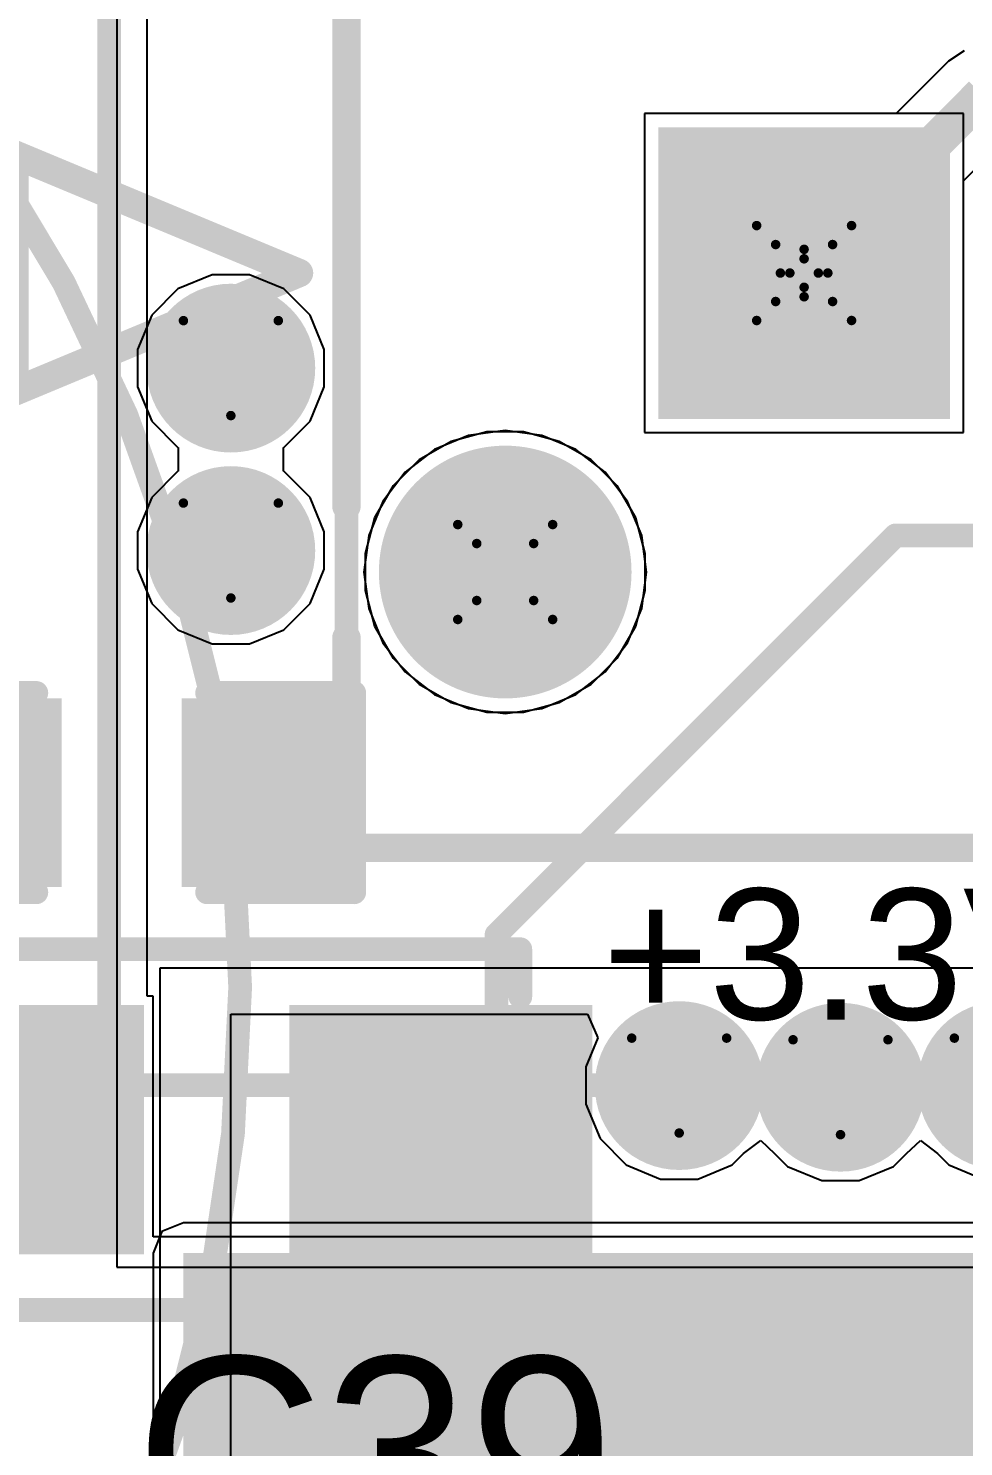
# Model space of a CAD drawing. Header units: inches. Extents: x -3 to 423, y -3 to 110.
# Drawn here: x 31.71 to 36.71, y 66.96 to 74.55 of the extents above; entities that cross this region are included whole.
import ezdxf

# ---------------------------------------------------------------- set-up
doc = ezdxf.new("R2010")
doc.units = ezdxf.units.IN
for name, color, linetype in [('Bottom Layer', 5, 'Continuous'), ('Bottom Overlay', 54, 'Continuous'), ('Bottom Paste', 16, 'Continuous'), ('Bottom Solder', 6, 'Continuous'), ('Drill Drawing', 1, 'Continuous'), ('Mechanical 13', 56, 'Continuous'), ('Mechanical 15', 56, 'Continuous'), ('Mid Layer', 16, 'Continuous'), ('Mid Layer 2', 76, 'Continuous'), ('Pad Holes', 156, 'Continuous'), ('Top Layer', 1, 'Continuous'), ('Top Overlay', 2, 'Continuous'), ('Top Paste', 8, 'Continuous'), ('Top Solder', 216, 'Continuous'), ('Via Holes', 16, 'Continuous')]:
    doc.layers.add(name, color=color, linetype=linetype)
doc.styles.add('Arial', font='', dxfattribs={"height": 0.2})
doc.styles.get('Arial').set_extended_font_data('Arial')

# ---------------------------------------------------------------- blocks, each defined once
blk = doc.blocks.new('DGH256Q2R7_B_2')
at = {"layer": 'Bottom Overlay'}
blk.add_lwpolyline([(8, 0, 0.127, 0.127, 1), (-8, 0, 0.127, 0.127, 1)], format="xyseb", close=True, dxfattribs=at)
blk = doc.blocks.new('C____A_8')
at = {"layer": 'Top Layer'}
for points in [[(-1.91, 0.565), (-0.49, 0.565), (-0.49, -0.565), (-1.91, -0.565)], [(0.49, 0.565), (1.91, 0.565), (1.91, -0.565), (0.49, -0.565)]]:
    blk.add_hatch(color=1, dxfattribs=at).paths.add_polyline_path(points)
at = {"layer": 'Top Paste'}
for points in [[(-1.91, 0.565), (-0.49, 0.565), (-0.49, -0.565), (-1.91, -0.565)], [(0.49, 0.565), (1.91, 0.565), (1.91, -0.565), (0.49, -0.565)]]:
    blk.add_hatch(color=8, dxfattribs=at).paths.add_polyline_path(points)
at = {"layer": 'Top Solder'}
for points in [[(-2.0116, 0.6666), (-0.3884, 0.6666), (-0.3884, -0.6666), (-2.0116, -0.6666)], [(0.3884, 0.6666), (2.0116, 0.6666), (2.0116, -0.6666), (0.3884, -0.6666)]]:
    blk.add_hatch(color=216, dxfattribs=at).paths.add_polyline_path(points)
at = {"layer": 'Top Overlay'}
for points in [[(-1.6256, 0.9652, 0.127, 0.127, 0), (1.6256, 0.9652, 0.127, 0.127, 0)], [(-1.6256, 0.762, 0.127, 0.127, 0), (-1.6256, 0.9652, 0.127, 0.127, 0)], [(1.6256, 0.7112, 0.127, 0.127, 0), (1.6256, 0.9652, 0.127, 0.127, 0)], [(-2.4192, -0.2746, 0.2, 0.2, 0), (-2.4192, 0.3254, 0.2, 0.2, 0)], [(-2.7192, 0.0254, 0.2, 0.2, 0), (-2.1192, 0.0254, 0.2, 0.2, 0)], [(1.6256, -0.9652, 0.127, 0.127, 0), (1.6256, -0.7112, 0.127, 0.127, 0)], [(-1.6256, -0.9652, 0.127, 0.127, 0), (-1.6256, -0.762, 0.127, 0.127, 0)], [(-1.6256, -0.9652, 0.127, 0.127, 0), (1.6256, -0.9652, 0.127, 0.127, 0)]]:
    blk.add_lwpolyline(points, format="xyseb", dxfattribs=at)
for points in [[(-1.6574, 0.9652, 0.0635, 0.0635, 1), (-1.5938, 0.9652, 0.0635, 0.0635, 1)], [(-1.6574, 0.9652, 0.0635, 0.0635, 1), (-1.5938, 0.9652, 0.0635, 0.0635, 1)], [(1.5938, 0.9652, 0.0635, 0.0635, 1), (1.6574, 0.9652, 0.0635, 0.0635, 1)], [(1.5938, 0.9652, 0.0635, 0.0635, 1), (1.6574, 0.9652, 0.0635, 0.0635, 1)], [(-1.6574, 0.762, 0.0635, 0.0635, 1), (-1.5938, 0.762, 0.0635, 0.0635, 1)], [(1.5938, 0.7112, 0.0635, 0.0635, 1), (1.6574, 0.7112, 0.0635, 0.0635, 1)], [(-2.4692, 0.3254, 0.1, 0.1, 1), (-2.3692, 0.3254, 0.1, 0.1, 1)], [(-2.7692, 0.0254, 0.1, 0.1, 1), (-2.6692, 0.0254, 0.1, 0.1, 1)], [(-2.1692, 0.0254, 0.1, 0.1, 1), (-2.0692, 0.0254, 0.1, 0.1, 1)], [(-2.4692, -0.2746, 0.1, 0.1, 1), (-2.3692, -0.2746, 0.1, 0.1, 1)], [(1.5938, -0.7112, 0.0635, 0.0635, 1), (1.6574, -0.7112, 0.0635, 0.0635, 1)], [(-1.6574, -0.762, 0.0635, 0.0635, 1), (-1.5938, -0.762, 0.0635, 0.0635, 1)], [(-1.6574, -0.9652, 0.0635, 0.0635, 1), (-1.5938, -0.9652, 0.0635, 0.0635, 1)], [(-1.6574, -0.9652, 0.0635, 0.0635, 1), (-1.5938, -0.9652, 0.0635, 0.0635, 1)], [(1.5938, -0.9652, 0.0635, 0.0635, 1), (1.6574, -0.9652, 0.0635, 0.0635, 1)], [(1.5938, -0.9652, 0.0635, 0.0635, 1), (1.6574, -0.9652, 0.0635, 0.0635, 1)]]:
    blk.add_lwpolyline(points, format="xyseb", close=True, dxfattribs=at)
blk = doc.blocks.new('C___0603_9')
at = {"layer": 'Top Layer'}
for points in [[(-0.381, 0.4445), (-0.381, -0.4445), (-1.143, -0.4445), (-1.143, 0.4445)], [(1.143, 0.4445), (1.143, -0.4445), (0.381, -0.4445), (0.381, 0.4445)]]:
    blk.add_hatch(color=1, dxfattribs=at).paths.add_polyline_path(points)
at = {"layer": 'Top Paste'}
for points in [[(-0.381, 0.4445), (-0.381, -0.4445), (-1.143, -0.4445), (-1.143, 0.4445)], [(1.143, 0.4445), (1.143, -0.4445), (0.381, -0.4445), (0.381, 0.4445)]]:
    blk.add_hatch(color=8, dxfattribs=at).paths.add_polyline_path(points)
at = {"layer": 'Top Solder'}
for points in [[(-0.321, 0.5045), (-0.321, -0.5045), (-1.203, -0.5045), (-1.203, 0.5045)], [(1.203, 0.5045), (1.203, -0.5045), (0.321, -0.5045), (0.321, 0.5045)]]:
    blk.add_hatch(color=216, dxfattribs=at).paths.add_polyline_path(points)
at = {"layer": 'Top Overlay'}
for points in [[(-1.2446, 0.5334, 0.127, 0.127, 0), (-1.2446, -0.5334, 0.127, 0.127, 0)], [(-0.4572, 0.5334, 0.127, 0.127, 0), (-1.2446, 0.5334, 0.127, 0.127, 0)], [(1.2446, 0.5334, 0.127, 0.127, 0), (0.4572, 0.5334, 0.127, 0.127, 0)], [(1.2446, 0.5334, 0.127, 0.127, 0), (1.2446, -0.5334, 0.127, 0.127, 0)], [(-0.4572, -0.5334, 0.127, 0.127, 0), (-1.2446, -0.5334, 0.127, 0.127, 0)], [(1.2446, -0.5334, 0.127, 0.127, 0), (0.4572, -0.5334, 0.127, 0.127, 0)]]:
    blk.add_lwpolyline(points, format="xyseb", dxfattribs=at)
for points in [[(-1.2764, 0.5334, 0.0635, 0.0635, 1), (-1.2128, 0.5334, 0.0635, 0.0635, 1)], [(-1.2764, 0.5334, 0.0635, 0.0635, 1), (-1.2128, 0.5334, 0.0635, 0.0635, 1)], [(-0.4889, 0.5334, 0.0635, 0.0635, 1), (-0.4254, 0.5334, 0.0635, 0.0635, 1)], [(0.4254, 0.5334, 0.0635, 0.0635, 1), (0.4889, 0.5334, 0.0635, 0.0635, 1)], [(1.2128, 0.5334, 0.0635, 0.0635, 1), (1.2764, 0.5334, 0.0635, 0.0635, 1)], [(1.2128, 0.5334, 0.0635, 0.0635, 1), (1.2764, 0.5334, 0.0635, 0.0635, 1)], [(-1.2764, -0.5334, 0.0635, 0.0635, 1), (-1.2128, -0.5334, 0.0635, 0.0635, 1)], [(-1.2764, -0.5334, 0.0635, 0.0635, 1), (-1.2128, -0.5334, 0.0635, 0.0635, 1)], [(-0.4889, -0.5334, 0.0635, 0.0635, 1), (-0.4254, -0.5334, 0.0635, 0.0635, 1)], [(0.4254, -0.5334, 0.0635, 0.0635, 1), (0.4889, -0.5334, 0.0635, 0.0635, 1)], [(1.2128, -0.5334, 0.0635, 0.0635, 1), (1.2764, -0.5334, 0.0635, 0.0635, 1)], [(1.2128, -0.5334, 0.0635, 0.0635, 1), (1.2764, -0.5334, 0.0635, 0.0635, 1)]]:
    blk.add_lwpolyline(points, format="xyseb", close=True, dxfattribs=at)
blk = doc.blocks.new('50SVPF68M_B_43')
at = {"layer": 'Bottom Layer'}
blk.add_hatch(color=5, dxfattribs=at).paths.add_polyline_path([(-6.75, 0.825), (-2.25, 0.825), (-2.25, -0.825), (-6.75, -0.825)])
at = {"layer": 'Bottom Paste'}
blk.add_hatch(color=16, dxfattribs=at).paths.add_polyline_path([(-6.75, 0.825), (-2.25, 0.825), (-2.25, -0.825), (-6.75, -0.825)])
at = {"layer": 'Bottom Solder'}
blk.add_hatch(color=6, dxfattribs=at).paths.add_polyline_path([(-6.8008, 0.8758), (-2.1992, 0.8758), (-2.1992, -0.8758), (-6.8008, -0.8758)])
at = {"layer": 'Bottom Overlay'}
for points in [[(-5.2262, 3.09, 0.127, 0.127, 0), (-3.09, 5.2262, 0.127, 0.127, 0)], [(-3.09, 5.2262, 0.127, 0.127, 0), (5.2262, 5.2262, 0.127, 0.127, 0)], [(-5.2262, 1.016, 0.127, 0.127, 0), (-5.2262, 3.09, 0.127, 0.127, 0)]]:
    blk.add_lwpolyline(points, format="xyseb", dxfattribs=at)
for points in [[(-3.1217, 5.2262, 0.0635, 0.0635, 1), (-3.0582, 5.2262, 0.0635, 0.0635, 1)], [(-3.1217, 5.2262, 0.0635, 0.0635, 1), (-3.0582, 5.2262, 0.0635, 0.0635, 1)], [(-5.258, 3.09, 0.0635, 0.0635, 1), (-5.1945, 3.09, 0.0635, 0.0635, 1)], [(-5.258, 3.09, 0.0635, 0.0635, 1), (-5.1945, 3.09, 0.0635, 0.0635, 1)], [(-5.258, 1.016, 0.0635, 0.0635, 1), (-5.1945, 1.016, 0.0635, 0.0635, 1)]]:
    blk.add_lwpolyline(points, format="xyseb", close=True, dxfattribs=at)
blk = doc.blocks.new('CON_2078430004_MOL_44')
at = {"layer": 'Bottom Layer'}
h = blk.add_hatch(color=5, dxfattribs=at)
edge = h.paths.add_edge_path()
edge.add_arc((1.6, 1.6), 0.6, 0, 360)
blk.add_hatch(color=5, dxfattribs=at).paths.add_polyline_path([(-0.704, 0.704), (0.704, 0.704), (0.704, -0.704), (-0.704, -0.704)])
at = {"layer": 'Bottom Solder'}
h = blk.add_hatch(color=6, dxfattribs=at)
edge = h.paths.add_edge_path()
edge.add_arc((1.6, 1.6), 0.6762, 0, 360)
blk.add_hatch(color=6, dxfattribs=at).paths.add_polyline_path([(-0.7802, 0.7802), (0.7802, 0.7802), (0.7802, -0.7802), (-0.7802, -0.7802)])
at = {"layer": 'Mid Layer'}
h = blk.add_hatch(color=16, dxfattribs=at)
edge = h.paths.add_edge_path()
edge.add_arc((1.6, 1.6), 0.6, 0, 360)
blk.add_hatch(color=16, dxfattribs=at).paths.add_polyline_path([(-0.704, 0.704), (0.704, 0.704), (0.704, -0.704), (-0.704, -0.704)])
at = {"layer": 'Mid Layer 2'}
h = blk.add_hatch(color=76, dxfattribs=at)
edge = h.paths.add_edge_path()
edge.add_arc((1.6, 1.6), 0.6, 0, 360)
blk.add_hatch(color=76, dxfattribs=at).paths.add_polyline_path([(-0.704, 0.704), (0.704, 0.704), (0.704, -0.704), (-0.704, -0.704)])
at = {"layer": 'Pad Holes'}
h = blk.add_hatch(color=7, dxfattribs=at)
edge = h.paths.add_edge_path()
edge.add_arc((1.6, 1.6), 0.5969, 0, 360)
h = blk.add_hatch(color=7, dxfattribs=at)
edge = h.paths.add_edge_path()
edge.add_arc((0, 0), 0.4445, 0, 360)
at = {"layer": 'Top Layer'}
h = blk.add_hatch(color=1, dxfattribs=at)
edge = h.paths.add_edge_path()
edge.add_arc((1.6, 1.6), 0.6, 0, 360)
blk.add_hatch(color=1, dxfattribs=at).paths.add_polyline_path([(-0.704, 0.704), (0.704, 0.704), (0.704, -0.704), (-0.704, -0.704)])
at = {"layer": 'Top Solder'}
h = blk.add_hatch(color=216, dxfattribs=at)
edge = h.paths.add_edge_path()
edge.add_arc((1.6, 1.6), 0.6762, 0, 360)
blk.add_hatch(color=216, dxfattribs=at).paths.add_polyline_path([(-0.7802, 0.7802), (0.7802, 0.7802), (0.7802, -0.7802), (-0.7802, -0.7802)])
at = {"layer": 'Mechanical 13'}
for points in [[(2.45, 3.076, 0.127, 0.127, 0), (-9.95, 3.076, 0.127, 0.127, 0)], [(2.45, -4.224, 0.127, 0.127, 0), (2.45, 3.076, 0.127, 0.127, 0)], [(4.228, 0.635, 0.127, 0.127, 0), (2.704, 0, 0.127, 0.127, 0)], [(4.228, -0.635, 0.127, 0.127, 0), (2.704, 0, 0.127, 0.127, 0)]]:
    blk.add_lwpolyline(points, format="xyseb", dxfattribs=at)
for points in [[(2.4182, 3.076, 0.0635, 0.0635, 1), (2.4817, 3.076, 0.0635, 0.0635, 1)], [(2.4182, 3.076, 0.0635, 0.0635, 1), (2.4817, 3.076, 0.0635, 0.0635, 1)], [(2.6722, 0, 0.0635, 0.0635, 1), (2.7357, 0, 0.0635, 0.0635, 1)], [(2.6722, 0, 0.0635, 0.0635, 1), (2.7357, 0, 0.0635, 0.0635, 1)]]:
    blk.add_lwpolyline(points, format="xyseb", close=True, dxfattribs=at)
at = {"layer": 'Mechanical 15'}
for points in [[(3.72, 4.346, 0.127, 0.127, 0), (-11.22, 4.346, 0.127, 0.127, 0)], [(3.72, 4.346, 0.127, 0.127, 0), (3.72, -5.494, 0.127, 0.127, 0)]]:
    blk.add_lwpolyline(points, format="xyseb", dxfattribs=at)
blk.add_lwpolyline([(3.6882, 4.346, 0.0635, 0.0635, 1), (3.7517, 4.346, 0.0635, 0.0635, 1)], format="xyseb", close=True, dxfattribs=at)
blk.add_lwpolyline([(3.6882, 4.346, 0.0635, 0.0635, 1), (3.7517, 4.346, 0.0635, 0.0635, 1)], format="xyseb", close=True, dxfattribs=at)
at = {"layer": 'Top Overlay'}
for points in [[(2.45, 3.076, 0.1524, 0.1524, 0), (-9.95, 3.076, 0.1524, 0.1524, 0)], [(2.45, 1.9521, 0.1524, 0.1524, 0), (2.45, 3.076, 0.1524, 0.1524, 0)], [(2.45, -4.224, 0.1524, 0.1524, 0), (2.45, 1.2479, 0.1524, 0.1524, 0)], [(4.228, 0.635, 0.1524, 0.1524, 0), (2.704, 0, 0.1524, 0.1524, 0)], [(4.228, 0.635, 0.1524, 0.1524, 0), (4.228, -0.635, 0.1524, 0.1524, 0)], [(4.228, -0.635, 0.1524, 0.1524, 0), (2.704, 0, 0.1524, 0.1524, 0)]]:
    blk.add_lwpolyline(points, format="xyseb", dxfattribs=at)
for points in [[(2.4119, 3.076, 0.0762, 0.0762, 1), (2.4881, 3.076, 0.0762, 0.0762, 1)], [(2.4119, 3.076, 0.0762, 0.0762, 1), (2.4881, 3.076, 0.0762, 0.0762, 1)], [(2.4119, 1.9521, 0.0762, 0.0762, 1), (2.4881, 1.9521, 0.0762, 0.0762, 1)], [(2.4119, 1.2479, 0.0762, 0.0762, 1), (2.4881, 1.2479, 0.0762, 0.0762, 1)], [(4.1899, 0.635, 0.0762, 0.0762, 1), (4.2661, 0.635, 0.0762, 0.0762, 1)], [(4.1899, 0.635, 0.0762, 0.0762, 1), (4.2661, 0.635, 0.0762, 0.0762, 1)], [(2.6659, 0, 0.0762, 0.0762, 1), (2.7421, 0, 0.0762, 0.0762, 1)], [(2.6659, 0, 0.0762, 0.0762, 1), (2.7421, 0, 0.0762, 0.0762, 1)], [(4.1899, -0.635, 0.0762, 0.0762, 1), (4.2661, -0.635, 0.0762, 0.0762, 1)], [(4.1899, -0.635, 0.0762, 0.0762, 1), (4.2661, -0.635, 0.0762, 0.0762, 1)]]:
    blk.add_lwpolyline(points, format="xyseb", close=True, dxfattribs=at)

msp = doc.modelspace()

# ---------------------------------------------------------------- hatches: boundary and pattern name
at = {"layer": 'Bottom Layer'}
h = msp.add_hatch(color=5, dxfattribs=at)
edge = h.paths.add_edge_path()
edge.add_arc((32.7914, 72.7312), 0.35, 0, 360)
h = msp.add_hatch(color=5, dxfattribs=at)
edge = h.paths.add_edge_path()
edge.add_arc((32.7914, 71.755), 0.35, 0, 360)
h = msp.add_hatch(color=5, dxfattribs=at)
edge = h.paths.add_edge_path()
edge.add_arc((35.1913, 68.8919), 0.35, 0, 360)
h = msp.add_hatch(color=5, dxfattribs=at)
edge = h.paths.add_edge_path()
edge.add_arc((36.0549, 68.8831), 0.35, 0, 360)
h = msp.add_hatch(color=5, dxfattribs=at)
edge = h.paths.add_edge_path()
edge.add_arc((36.9185, 68.8919), 0.35, 0, 360)
msp.add_hatch(color=5, dxfattribs=at).paths.add_polyline_path([(32.5374, 63.4263), (38.36, 63.4263), (38.36, 67.9958), (32.5374, 67.9958)])
at = {"layer": 'Bottom Solder'}
h = msp.add_hatch(color=6, dxfattribs=at)
edge = h.paths.add_edge_path()
edge.add_arc((32.7914, 72.7312), 0.4516, 0, 360)
h = msp.add_hatch(color=6, dxfattribs=at)
edge = h.paths.add_edge_path()
edge.add_arc((32.7914, 71.755), 0.4516, 0, 360)
h = msp.add_hatch(color=6, dxfattribs=at)
edge = h.paths.add_edge_path()
edge.add_arc((35.1913, 68.8919), 0.4516, 0, 360)
h = msp.add_hatch(color=6, dxfattribs=at)
edge = h.paths.add_edge_path()
edge.add_arc((36.0549, 68.8831), 0.4516, 0, 360)
h = msp.add_hatch(color=6, dxfattribs=at)
edge = h.paths.add_edge_path()
edge.add_arc((36.9185, 68.8919), 0.4516, 0, 360)
at = {"layer": 'Mid Layer'}
h = msp.add_hatch(color=16, dxfattribs=at)
edge = h.paths.add_edge_path()
edge.add_arc((32.7914, 72.7312), 0.35, 0, 360)
h = msp.add_hatch(color=16, dxfattribs=at)
edge = h.paths.add_edge_path()
edge.add_arc((32.7914, 71.755), 0.35, 0, 360)
h = msp.add_hatch(color=16, dxfattribs=at)
edge = h.paths.add_edge_path()
edge.add_arc((35.1913, 68.8919), 0.35, 0, 360)
h = msp.add_hatch(color=16, dxfattribs=at)
edge = h.paths.add_edge_path()
edge.add_arc((36.0549, 68.8831), 0.35, 0, 360)
h = msp.add_hatch(color=16, dxfattribs=at)
edge = h.paths.add_edge_path()
edge.add_arc((36.9185, 68.8919), 0.35, 0, 360)
at = {"layer": 'Mid Layer 2'}
h = msp.add_hatch(color=76, dxfattribs=at)
edge = h.paths.add_edge_path()
edge.add_arc((32.7914, 72.7312), 0.35, 0, 360)
h = msp.add_hatch(color=76, dxfattribs=at)
edge = h.paths.add_edge_path()
edge.add_arc((32.7914, 71.755), 0.35, 0, 360)
h = msp.add_hatch(color=76, dxfattribs=at)
edge = h.paths.add_edge_path()
edge.add_arc((35.1913, 68.8919), 0.35, 0, 360)
h = msp.add_hatch(color=76, dxfattribs=at)
edge = h.paths.add_edge_path()
edge.add_arc((36.0549, 68.8831), 0.35, 0, 360)
h = msp.add_hatch(color=76, dxfattribs=at)
edge = h.paths.add_edge_path()
edge.add_arc((36.9185, 68.8919), 0.35, 0, 360)
at = {"layer": 'Top Layer'}
h = msp.add_hatch(color=1, dxfattribs=at)
edge = h.paths.add_edge_path()
edge.add_arc((32.7914, 72.7312), 0.35, 0, 360)
h = msp.add_hatch(color=1, dxfattribs=at)
edge = h.paths.add_edge_path()
edge.add_arc((32.7914, 71.755), 0.35, 0, 360)
h = msp.add_hatch(color=1, dxfattribs=at)
edge = h.paths.add_edge_path()
edge.add_arc((35.1913, 68.8919), 0.35, 0, 360)
h = msp.add_hatch(color=1, dxfattribs=at)
edge = h.paths.add_edge_path()
edge.add_arc((36.0549, 68.8831), 0.35, 0, 360)
h = msp.add_hatch(color=1, dxfattribs=at)
edge = h.paths.add_edge_path()
edge.add_arc((36.9185, 68.8919), 0.35, 0, 360)
at = {"layer": 'Top Solder'}
h = msp.add_hatch(color=216, dxfattribs=at)
edge = h.paths.add_edge_path()
edge.add_arc((32.7914, 72.7312), 0.4516, 0, 360)
h = msp.add_hatch(color=216, dxfattribs=at)
edge = h.paths.add_edge_path()
edge.add_arc((32.7914, 71.755), 0.4516, 0, 360)
h = msp.add_hatch(color=216, dxfattribs=at)
edge = h.paths.add_edge_path()
edge.add_arc((35.1913, 68.8919), 0.4516, 0, 360)
h = msp.add_hatch(color=216, dxfattribs=at)
edge = h.paths.add_edge_path()
edge.add_arc((36.0549, 68.8831), 0.4516, 0, 360)
h = msp.add_hatch(color=216, dxfattribs=at)
edge = h.paths.add_edge_path()
edge.add_arc((36.9185, 68.8919), 0.4516, 0, 360)
at = {"layer": 'Via Holes'}
h = msp.add_hatch(color=7, dxfattribs=at)
edge = h.paths.add_edge_path()
edge.add_arc((32.7914, 72.7312), 0.25, 0, 360)
h = msp.add_hatch(color=7, dxfattribs=at)
edge = h.paths.add_edge_path()
edge.add_arc((32.7914, 71.755), 0.25, 0, 360)
h = msp.add_hatch(color=7, dxfattribs=at)
edge = h.paths.add_edge_path()
edge.add_arc((35.1913, 68.8919), 0.25, 0, 360)
h = msp.add_hatch(color=7, dxfattribs=at)
edge = h.paths.add_edge_path()
edge.add_arc((36.9185, 68.8919), 0.25, 0, 360)
h = msp.add_hatch(color=7, dxfattribs=at)
edge = h.paths.add_edge_path()
edge.add_arc((36.0549, 68.8831), 0.25, 0, 360)

# ---------------------------------------------------------------- linework, layer by layer
at = {"layer": 'Bottom Layer'}
for p, q in [((36.7165, 74.4295), (36.6338, 74.3742)), ((36.6338, 74.3742), (36.3535, 74.094)), ((36.3535, 74.094), (35.006, 74.094)), ((35.006, 74.094), (35.006, 72.386)), ((36.714, 73.7335), (36.9196, 73.9391)), ((36.714, 72.386), (36.714, 73.7335)), ((34.0642, 72.3707), (33.8818, 72.2951)), ((34.26, 72.3965), (34.0642, 72.3707)), ((34.4558, 72.3707), (34.26, 72.3965)), ((34.6382, 72.2951), (34.4558, 72.3707)), ((35.006, 72.386), (36.714, 72.386)), ((33.8818, 72.2951), (33.7251, 72.1749)), ((34.7949, 72.1749), (34.6382, 72.2951)), ((33.7251, 72.1749), (33.6049, 72.0182)), ((34.9151, 72.0182), (34.7949, 72.1749)), ((33.6049, 72.0182), (33.5293, 71.8358)), ((34.9907, 71.8358), (34.9151, 72.0182)), ((33.5293, 71.8358), (33.5035, 71.64)), ((35.0165, 71.64), (34.9907, 71.8358)), ((33.5035, 71.64), (33.5293, 71.4442)), ((34.9907, 71.4442), (35.0165, 71.64)), ((33.5293, 71.4442), (33.6049, 71.2618)), ((34.9151, 71.2618), (34.9907, 71.4442)), ((33.6049, 71.2618), (33.7251, 71.1051)), ((34.7949, 71.1051), (34.9151, 71.2618)), ((33.7251, 71.1051), (33.8818, 70.9849)), ((34.6382, 70.9849), (34.7949, 71.1051)), ((33.8818, 70.9849), (34.0642, 70.9093)), ((34.4558, 70.9093), (34.6382, 70.9849)), ((34.0642, 70.9093), (34.26, 70.8835)), ((34.26, 70.8835), (34.4558, 70.9093)), ((32.5374, 68.1582), (32.4226, 68.1106)), ((38.36, 68.1582), (32.5374, 68.1582)), ((32.4226, 68.1106), (32.375, 67.9958)), ((32.375, 67.9958), (32.375, 63.4263))]:
    msp.add_line(p, q, dxfattribs=at)
msp.add_lwpolyline([(35.86, 73.24, 0.2, 0.2, 0), (36.814, 74.194, 0.2, 0.2, 0)], format="xyseb", dxfattribs=at)
msp.add_lwpolyline([(35.81, 73.24, 0.1, 0.1, 1), (35.91, 73.24, 0.1, 0.1, 1)], format="xyseb", close=True, dxfattribs=at)
at = {"layer": 'Drill Drawing'}
for points in [[(35.606, 73.494, 0.0508, 0.0508, 0), (35.86, 73.367, 0.0508, 0.0508, 0)], [(35.606, 73.494, 0.0508, 0.0508, 0), (35.733, 73.24, 0.0508, 0.0508, 0)], [(35.86, 73.367, 0.0508, 0.0508, 0), (36.114, 73.494, 0.0508, 0.0508, 0)], [(35.987, 73.24, 0.0508, 0.0508, 0), (36.114, 73.494, 0.0508, 0.0508, 0)], [(35.7076, 73.3924, 0.0508, 0.0508, 0), (35.86, 73.3162, 0.0508, 0.0508, 0)], [(35.7076, 73.3924, 0.0508, 0.0508, 0), (35.7838, 73.24, 0.0508, 0.0508, 0)], [(35.86, 73.3162, 0.0508, 0.0508, 0), (36.0124, 73.3924, 0.0508, 0.0508, 0)], [(35.9362, 73.24, 0.0508, 0.0508, 0), (36.0124, 73.3924, 0.0508, 0.0508, 0)], [(35.606, 72.986, 0.0508, 0.0508, 0), (35.733, 73.24, 0.0508, 0.0508, 0)], [(35.7076, 73.0876, 0.0508, 0.0508, 0), (35.7838, 73.24, 0.0508, 0.0508, 0)], [(35.9362, 73.24, 0.0508, 0.0508, 0), (36.0124, 73.0876, 0.0508, 0.0508, 0)], [(35.987, 73.24, 0.0508, 0.0508, 0), (36.114, 72.986, 0.0508, 0.0508, 0)], [(35.7076, 73.0876, 0.0508, 0.0508, 0), (35.86, 73.1638, 0.0508, 0.0508, 0)], [(35.86, 73.1638, 0.0508, 0.0508, 0), (36.0124, 73.0876, 0.0508, 0.0508, 0)], [(35.606, 72.986, 0.0508, 0.0508, 0), (35.86, 73.113, 0.0508, 0.0508, 0)], [(35.86, 73.113, 0.0508, 0.0508, 0), (36.114, 72.986, 0.0508, 0.0508, 0)], [(32.5374, 72.9852, 0.0508, 0.0508, 0), (33.0454, 72.9852, 0.0508, 0.0508, 0)], [(32.5374, 72.9852, 0.0508, 0.0508, 0), (32.7914, 72.4772, 0.0508, 0.0508, 0)], [(32.7914, 72.4772, 0.0508, 0.0508, 0), (33.0454, 72.9852, 0.0508, 0.0508, 0)], [(32.5374, 72.009, 0.0508, 0.0508, 0), (33.0454, 72.009, 0.0508, 0.0508, 0)], [(32.5374, 72.009, 0.0508, 0.0508, 0), (32.7914, 71.501, 0.0508, 0.0508, 0)], [(32.7914, 71.501, 0.0508, 0.0508, 0), (33.0454, 72.009, 0.0508, 0.0508, 0)], [(34.006, 71.894, 0.0508, 0.0508, 0), (34.514, 71.894, 0.0508, 0.0508, 0)], [(34.006, 71.386, 0.0508, 0.0508, 0), (34.006, 71.894, 0.0508, 0.0508, 0)], [(34.514, 71.386, 0.0508, 0.0508, 0), (34.514, 71.894, 0.0508, 0.0508, 0)], [(34.1076, 71.7924, 0.0508, 0.0508, 0), (34.4124, 71.7924, 0.0508, 0.0508, 0)], [(34.1076, 71.4876, 0.0508, 0.0508, 0), (34.1076, 71.7924, 0.0508, 0.0508, 0)], [(34.4124, 71.4876, 0.0508, 0.0508, 0), (34.4124, 71.7924, 0.0508, 0.0508, 0)], [(34.1076, 71.4876, 0.0508, 0.0508, 0), (34.4124, 71.4876, 0.0508, 0.0508, 0)], [(34.006, 71.386, 0.0508, 0.0508, 0), (34.514, 71.386, 0.0508, 0.0508, 0)], [(34.9373, 69.1459, 0.0508, 0.0508, 0), (35.4453, 69.1459, 0.0508, 0.0508, 0)], [(34.9373, 69.1459, 0.0508, 0.0508, 0), (35.1913, 68.6379, 0.0508, 0.0508, 0)], [(35.1913, 68.6379, 0.0508, 0.0508, 0), (35.4453, 69.1459, 0.0508, 0.0508, 0)], [(35.8009, 69.1371, 0.0508, 0.0508, 0), (36.3089, 69.1371, 0.0508, 0.0508, 0)], [(35.8009, 69.1371, 0.0508, 0.0508, 0), (36.0549, 68.6291, 0.0508, 0.0508, 0)], [(36.0549, 68.6291, 0.0508, 0.0508, 0), (36.3089, 69.1371, 0.0508, 0.0508, 0)], [(36.6645, 69.1459, 0.0508, 0.0508, 0), (37.1725, 69.1459, 0.0508, 0.0508, 0)], [(36.6645, 69.1459, 0.0508, 0.0508, 0), (36.9185, 68.6379, 0.0508, 0.0508, 0)]]:
    msp.add_lwpolyline(points, format="xyseb", dxfattribs=at)
for points in [[(35.5933, 73.494, 0.0254, 0.0254, 1), (35.6187, 73.494, 0.0254, 0.0254, 1)], [(35.5933, 73.494, 0.0254, 0.0254, 1), (35.6187, 73.494, 0.0254, 0.0254, 1)], [(36.1013, 73.494, 0.0254, 0.0254, 1), (36.1267, 73.494, 0.0254, 0.0254, 1)], [(36.1013, 73.494, 0.0254, 0.0254, 1), (36.1267, 73.494, 0.0254, 0.0254, 1)], [(35.6949, 73.3924, 0.0254, 0.0254, 1), (35.7203, 73.3924, 0.0254, 0.0254, 1)], [(35.6949, 73.3924, 0.0254, 0.0254, 1), (35.7203, 73.3924, 0.0254, 0.0254, 1)], [(35.8473, 73.367, 0.0254, 0.0254, 1), (35.8727, 73.367, 0.0254, 0.0254, 1)], [(35.8473, 73.367, 0.0254, 0.0254, 1), (35.8727, 73.367, 0.0254, 0.0254, 1)], [(35.9997, 73.3924, 0.0254, 0.0254, 1), (36.0251, 73.3924, 0.0254, 0.0254, 1)], [(35.9997, 73.3924, 0.0254, 0.0254, 1), (36.0251, 73.3924, 0.0254, 0.0254, 1)], [(35.8473, 73.3162, 0.0254, 0.0254, 1), (35.8727, 73.3162, 0.0254, 0.0254, 1)], [(35.8473, 73.3162, 0.0254, 0.0254, 1), (35.8727, 73.3162, 0.0254, 0.0254, 1)], [(35.7203, 73.24, 0.0254, 0.0254, 1), (35.7457, 73.24, 0.0254, 0.0254, 1)], [(35.7203, 73.24, 0.0254, 0.0254, 1), (35.7457, 73.24, 0.0254, 0.0254, 1)], [(35.7711, 73.24, 0.0254, 0.0254, 1), (35.7965, 73.24, 0.0254, 0.0254, 1)], [(35.7711, 73.24, 0.0254, 0.0254, 1), (35.7965, 73.24, 0.0254, 0.0254, 1)], [(35.9235, 73.24, 0.0254, 0.0254, 1), (35.9489, 73.24, 0.0254, 0.0254, 1)], [(35.9235, 73.24, 0.0254, 0.0254, 1), (35.9489, 73.24, 0.0254, 0.0254, 1)], [(35.9743, 73.24, 0.0254, 0.0254, 1), (35.9997, 73.24, 0.0254, 0.0254, 1)], [(35.9743, 73.24, 0.0254, 0.0254, 1), (35.9997, 73.24, 0.0254, 0.0254, 1)], [(35.8473, 73.1638, 0.0254, 0.0254, 1), (35.8727, 73.1638, 0.0254, 0.0254, 1)], [(35.8473, 73.1638, 0.0254, 0.0254, 1), (35.8727, 73.1638, 0.0254, 0.0254, 1)], [(35.6949, 73.0876, 0.0254, 0.0254, 1), (35.7203, 73.0876, 0.0254, 0.0254, 1)], [(35.6949, 73.0876, 0.0254, 0.0254, 1), (35.7203, 73.0876, 0.0254, 0.0254, 1)], [(35.8473, 73.113, 0.0254, 0.0254, 1), (35.8727, 73.113, 0.0254, 0.0254, 1)], [(35.8473, 73.113, 0.0254, 0.0254, 1), (35.8727, 73.113, 0.0254, 0.0254, 1)], [(35.9997, 73.0876, 0.0254, 0.0254, 1), (36.0251, 73.0876, 0.0254, 0.0254, 1)], [(35.9997, 73.0876, 0.0254, 0.0254, 1), (36.0251, 73.0876, 0.0254, 0.0254, 1)], [(35.5933, 72.986, 0.0254, 0.0254, 1), (35.6187, 72.986, 0.0254, 0.0254, 1)], [(35.5933, 72.986, 0.0254, 0.0254, 1), (35.6187, 72.986, 0.0254, 0.0254, 1)], [(36.1013, 72.986, 0.0254, 0.0254, 1), (36.1267, 72.986, 0.0254, 0.0254, 1)], [(36.1013, 72.986, 0.0254, 0.0254, 1), (36.1267, 72.986, 0.0254, 0.0254, 1)], [(32.5247, 72.9852, 0.0254, 0.0254, 1), (32.5501, 72.9852, 0.0254, 0.0254, 1)], [(32.5247, 72.9852, 0.0254, 0.0254, 1), (32.5501, 72.9852, 0.0254, 0.0254, 1)], [(33.0327, 72.9852, 0.0254, 0.0254, 1), (33.0581, 72.9852, 0.0254, 0.0254, 1)], [(33.0327, 72.9852, 0.0254, 0.0254, 1), (33.0581, 72.9852, 0.0254, 0.0254, 1)], [(32.7787, 72.4772, 0.0254, 0.0254, 1), (32.8041, 72.4772, 0.0254, 0.0254, 1)], [(32.7787, 72.4772, 0.0254, 0.0254, 1), (32.8041, 72.4772, 0.0254, 0.0254, 1)], [(32.5247, 72.009, 0.0254, 0.0254, 1), (32.5501, 72.009, 0.0254, 0.0254, 1)], [(32.5247, 72.009, 0.0254, 0.0254, 1), (32.5501, 72.009, 0.0254, 0.0254, 1)], [(33.0327, 72.009, 0.0254, 0.0254, 1), (33.0581, 72.009, 0.0254, 0.0254, 1)], [(33.0327, 72.009, 0.0254, 0.0254, 1), (33.0581, 72.009, 0.0254, 0.0254, 1)], [(33.9933, 71.894, 0.0254, 0.0254, 1), (34.0187, 71.894, 0.0254, 0.0254, 1)], [(33.9933, 71.894, 0.0254, 0.0254, 1), (34.0187, 71.894, 0.0254, 0.0254, 1)], [(34.5013, 71.894, 0.0254, 0.0254, 1), (34.5267, 71.894, 0.0254, 0.0254, 1)], [(34.5013, 71.894, 0.0254, 0.0254, 1), (34.5267, 71.894, 0.0254, 0.0254, 1)], [(34.0949, 71.7924, 0.0254, 0.0254, 1), (34.1203, 71.7924, 0.0254, 0.0254, 1)], [(34.0949, 71.7924, 0.0254, 0.0254, 1), (34.1203, 71.7924, 0.0254, 0.0254, 1)], [(34.3997, 71.7924, 0.0254, 0.0254, 1), (34.4251, 71.7924, 0.0254, 0.0254, 1)], [(34.3997, 71.7924, 0.0254, 0.0254, 1), (34.4251, 71.7924, 0.0254, 0.0254, 1)], [(32.7787, 71.501, 0.0254, 0.0254, 1), (32.8041, 71.501, 0.0254, 0.0254, 1)], [(32.7787, 71.501, 0.0254, 0.0254, 1), (32.8041, 71.501, 0.0254, 0.0254, 1)], [(34.0949, 71.4876, 0.0254, 0.0254, 1), (34.1203, 71.4876, 0.0254, 0.0254, 1)], [(34.0949, 71.4876, 0.0254, 0.0254, 1), (34.1203, 71.4876, 0.0254, 0.0254, 1)], [(34.3997, 71.4876, 0.0254, 0.0254, 1), (34.4251, 71.4876, 0.0254, 0.0254, 1)], [(34.3997, 71.4876, 0.0254, 0.0254, 1), (34.4251, 71.4876, 0.0254, 0.0254, 1)], [(33.9933, 71.386, 0.0254, 0.0254, 1), (34.0187, 71.386, 0.0254, 0.0254, 1)], [(33.9933, 71.386, 0.0254, 0.0254, 1), (34.0187, 71.386, 0.0254, 0.0254, 1)], [(34.5013, 71.386, 0.0254, 0.0254, 1), (34.5267, 71.386, 0.0254, 0.0254, 1)], [(34.5013, 71.386, 0.0254, 0.0254, 1), (34.5267, 71.386, 0.0254, 0.0254, 1)], [(34.9246, 69.1459, 0.0254, 0.0254, 1), (34.95, 69.1459, 0.0254, 0.0254, 1)], [(34.9246, 69.1459, 0.0254, 0.0254, 1), (34.95, 69.1459, 0.0254, 0.0254, 1)], [(35.4326, 69.1459, 0.0254, 0.0254, 1), (35.458, 69.1459, 0.0254, 0.0254, 1)], [(35.4326, 69.1459, 0.0254, 0.0254, 1), (35.458, 69.1459, 0.0254, 0.0254, 1)], [(35.7882, 69.1371, 0.0254, 0.0254, 1), (35.8136, 69.1371, 0.0254, 0.0254, 1)], [(35.7882, 69.1371, 0.0254, 0.0254, 1), (35.8136, 69.1371, 0.0254, 0.0254, 1)], [(36.2962, 69.1371, 0.0254, 0.0254, 1), (36.3216, 69.1371, 0.0254, 0.0254, 1)], [(36.2962, 69.1371, 0.0254, 0.0254, 1), (36.3216, 69.1371, 0.0254, 0.0254, 1)], [(36.6518, 69.1459, 0.0254, 0.0254, 1), (36.6772, 69.1459, 0.0254, 0.0254, 1)], [(36.6518, 69.1459, 0.0254, 0.0254, 1), (36.6772, 69.1459, 0.0254, 0.0254, 1)], [(35.1786, 68.6379, 0.0254, 0.0254, 1), (35.204, 68.6379, 0.0254, 0.0254, 1)], [(35.1786, 68.6379, 0.0254, 0.0254, 1), (35.204, 68.6379, 0.0254, 0.0254, 1)], [(36.0422, 68.6291, 0.0254, 0.0254, 1), (36.0676, 68.6291, 0.0254, 0.0254, 1)], [(36.0422, 68.6291, 0.0254, 0.0254, 1), (36.0676, 68.6291, 0.0254, 0.0254, 1)]]:
    msp.add_lwpolyline(points, format="xyseb", close=True, dxfattribs=at)
at = {"layer": 'Mid Layer'}
for p, q in [((36.714, 74.094), (35.006, 74.094)), ((35.006, 74.094), (35.006, 72.386)), ((36.714, 72.386), (36.714, 74.094)), ((34.0642, 72.3707), (33.8818, 72.2951)), ((34.26, 72.3965), (34.0642, 72.3707)), ((34.4558, 72.3707), (34.26, 72.3965)), ((34.6382, 72.2951), (34.4558, 72.3707)), ((35.006, 72.386), (36.714, 72.386)), ((33.8818, 72.2951), (33.7251, 72.1749)), ((34.7949, 72.1749), (34.6382, 72.2951)), ((33.7251, 72.1749), (33.6049, 72.0182)), ((34.9151, 72.0182), (34.7949, 72.1749)), ((33.6049, 72.0182), (33.5293, 71.8358)), ((34.9907, 71.8358), (34.9151, 72.0182)), ((33.5293, 71.8358), (33.5035, 71.64)), ((35.0165, 71.64), (34.9907, 71.8358)), ((33.5035, 71.64), (33.5293, 71.4442)), ((34.9907, 71.4442), (35.0165, 71.64)), ((33.5293, 71.4442), (33.6049, 71.2618)), ((34.9151, 71.2618), (34.9907, 71.4442)), ((33.6049, 71.2618), (33.7251, 71.1051)), ((34.7949, 71.1051), (34.9151, 71.2618)), ((33.7251, 71.1051), (33.8818, 70.9849)), ((34.6382, 70.9849), (34.7949, 71.1051)), ((33.8818, 70.9849), (34.0642, 70.9093)), ((34.4558, 70.9093), (34.6382, 70.9849)), ((34.0642, 70.9093), (34.26, 70.8835)), ((34.26, 70.8835), (34.4558, 70.9093))]:
    msp.add_line(p, q, dxfattribs=at)
at = {"layer": 'Mid Layer 2'}
for p, q in [((36.714, 74.094), (35.006, 74.094)), ((35.006, 74.094), (35.006, 72.386)), ((36.714, 72.386), (36.714, 74.094)), ((32.6919, 73.2312), (32.5082, 73.1551)), ((32.8909, 73.2312), (32.6919, 73.2312)), ((33.0746, 73.1551), (32.8909, 73.2312)), ((32.5082, 73.1551), (32.3675, 73.0144)), ((33.2153, 73.0144), (33.0746, 73.1551)), ((32.3675, 73.0144), (32.2914, 72.8306)), ((33.2914, 72.8306), (33.2153, 73.0144)), ((32.2914, 72.8306), (32.2914, 72.6317)), ((33.2914, 72.6317), (33.2914, 72.8306)), ((32.2914, 72.6317), (32.3675, 72.448)), ((33.2153, 72.448), (33.2914, 72.6317)), ((32.3675, 72.448), (32.5082, 72.3073)), ((33.0746, 72.3073), (33.2153, 72.448)), ((33.9705, 72.3389), (33.7995, 72.2402)), ((34.1613, 72.39), (33.9705, 72.3389)), ((34.3587, 72.39), (34.1613, 72.39)), ((34.5495, 72.3389), (34.3587, 72.39)), ((34.7205, 72.2402), (34.5495, 72.3389)), ((35.006, 72.386), (36.714, 72.386)), ((32.5082, 72.3073), (32.5099, 72.3066)), ((32.5099, 72.3066), (32.5099, 72.1796)), ((33.0729, 72.3066), (33.0746, 72.3073)), ((33.0729, 72.1796), (33.0729, 72.3066)), ((32.5082, 72.1789), (32.3675, 72.0382)), ((32.5099, 72.1796), (32.5082, 72.1789)), ((33.0746, 72.1789), (33.0729, 72.1796)), ((33.2153, 72.0382), (33.0746, 72.1789)), ((33.7995, 72.2402), (33.6599, 72.1005)), ((34.8601, 72.1005), (34.7205, 72.2402)), ((33.6599, 72.1005), (33.5611, 71.9295)), ((34.9589, 71.9295), (34.8601, 72.1005)), ((32.3675, 72.0382), (32.2914, 71.8545)), ((33.2914, 71.8545), (33.2153, 72.0382)), ((33.5611, 71.9295), (33.51, 71.7387)), ((35.01, 71.7387), (34.9589, 71.9295)), ((32.2914, 71.8545), (32.2914, 71.6555)), ((33.2914, 71.6555), (33.2914, 71.8545)), ((33.51, 71.7387), (33.51, 71.5413)), ((35.01, 71.5413), (35.01, 71.7387)), ((32.2914, 71.6555), (32.3675, 71.4718)), ((33.2153, 71.4718), (33.2914, 71.6555)), ((33.51, 71.5413), (33.5611, 71.3505)), ((34.9589, 71.3505), (35.01, 71.5413)), ((32.3675, 71.4718), (32.5082, 71.3311)), ((33.0746, 71.3311), (33.2153, 71.4718)), ((33.5611, 71.3505), (33.6599, 71.1795)), ((34.8601, 71.1795), (34.9589, 71.3505)), ((32.5082, 71.3311), (32.6919, 71.255)), ((32.8909, 71.255), (33.0746, 71.3311)), ((32.6919, 71.255), (32.8909, 71.255)), ((33.6599, 71.1795), (33.7995, 71.0399)), ((34.7205, 71.0399), (34.8601, 71.1795)), ((33.7995, 71.0399), (33.9705, 70.9411)), ((34.5495, 70.9411), (34.7205, 71.0399)), ((33.9705, 70.9411), (34.1613, 70.89)), ((34.1613, 70.89), (34.3587, 70.89)), ((34.3587, 70.89), (34.5495, 70.9411)), ((58.195, 69.5198), (32.4104, 69.5198)), ((32.4104, 69.5198), (32.4104, 59.649)), ((32.7914, 62.76), (32.7914, 69.2739)), ((32.7914, 69.2739), (34.7002, 69.2739)), ((34.7002, 69.2739), (34.7557, 69.1469)), ((34.7557, 69.1469), (34.6913, 68.9914)), ((34.6913, 68.9914), (34.6913, 68.7925)), ((34.6913, 68.7925), (34.7674, 68.6087)), ((34.7674, 68.6087), (34.908, 68.468)), ((35.5357, 68.5292), (35.6275, 68.5973)), ((35.6275, 68.5973), (35.7016, 68.5292)), ((36.4081, 68.5292), (36.4822, 68.5973)), ((36.4822, 68.5973), (36.5741, 68.5292)), ((34.908, 68.468), (35.0918, 68.3919)), ((35.2907, 68.3919), (35.4745, 68.468)), ((35.4745, 68.468), (35.5357, 68.5292)), ((35.7016, 68.5292), (35.7716, 68.4592)), ((35.7716, 68.4592), (35.9554, 68.3831)), ((36.1543, 68.3831), (36.3381, 68.4592)), ((36.3381, 68.4592), (36.4081, 68.5292)), ((36.5741, 68.5292), (36.6352, 68.468)), ((36.6352, 68.468), (36.819, 68.3919)), ((35.0918, 68.3919), (35.2907, 68.3919)), ((35.9554, 68.3831), (36.1543, 68.3831))]:
    msp.add_line(p, q, dxfattribs=at)
at = {"layer": 'Top Layer'}
for p, q in [((32.1818, 74.7146), (32.1818, 67.9196)), ((32.3442, 69.3712), (32.3442, 74.7146)), ((36.714, 74.094), (35.006, 74.094)), ((35.006, 74.094), (35.006, 72.386)), ((36.714, 72.386), (36.714, 74.094)), ((34.0642, 72.3707), (33.8818, 72.2951)), ((34.26, 72.3965), (34.0642, 72.3707)), ((34.4558, 72.3707), (34.26, 72.3965)), ((34.6382, 72.2951), (34.4558, 72.3707)), ((35.006, 72.386), (36.714, 72.386)), ((33.8818, 72.2951), (33.7251, 72.1749)), ((34.7949, 72.1749), (34.6382, 72.2951)), ((33.7251, 72.1749), (33.6049, 72.0182)), ((34.9151, 72.0182), (34.7949, 72.1749)), ((33.6049, 72.0182), (33.5293, 71.8358)), ((34.9907, 71.8358), (34.9151, 72.0182)), ((33.5293, 71.8358), (33.5035, 71.64)), ((35.0165, 71.64), (34.9907, 71.8358)), ((33.5035, 71.64), (33.5293, 71.4442)), ((34.9907, 71.4442), (35.0165, 71.64)), ((33.5293, 71.4442), (33.6049, 71.2618)), ((34.9151, 71.2618), (34.9907, 71.4442)), ((33.6049, 71.2618), (33.7251, 71.1051)), ((34.7949, 71.1051), (34.9151, 71.2618)), ((33.7251, 71.1051), (33.8818, 70.9849)), ((34.6382, 70.9849), (34.7949, 71.1051)), ((33.8818, 70.9849), (34.0642, 70.9093)), ((34.4558, 70.9093), (34.6382, 70.9849)), ((34.0642, 70.9093), (34.26, 70.8835)), ((34.26, 70.8835), (34.4558, 70.9093)), ((32.3752, 69.3712), (32.3442, 69.3712)), ((32.3752, 68.082), (32.3752, 69.3712)), ((38.36, 68.082), (32.3752, 68.082)), ((32.1818, 67.9196), (38.36, 67.9196))]:
    msp.add_line(p, q, dxfattribs=at)

# ---------------------------------------------------------------- block references
for name, p, rotation in [('CON_2078430004_MOL_44', (35.86, 73.24), 180), ('DGH256Q2R7_B_2', (24.8412, 69.4182), 90), ('C___0603_9', (32.2072, 70.4596), 180)]:
    msp.add_blockref(name, p, dxfattribs=dict(rotation=rotation))
for name, p in [('50SVPF68M_B_43', (39.4399, 66.6099)), ('C____A_8', (32.7152, 68.6562))]:
    msp.add_blockref(name, p)

# ---------------------------------------------------------------- texts
at = {"layer": 'Top Overlay', "style": 'Arial'}
msp.add_text('+3.3V', height=0.7, rotation=360, dxfattribs=at).set_placement((34.7799, 69.2454))
msp.add_text('C39', height=1, dxfattribs=at).set_placement((32.2803, 66.4404))

doc.saveas('drawing.dxf')
